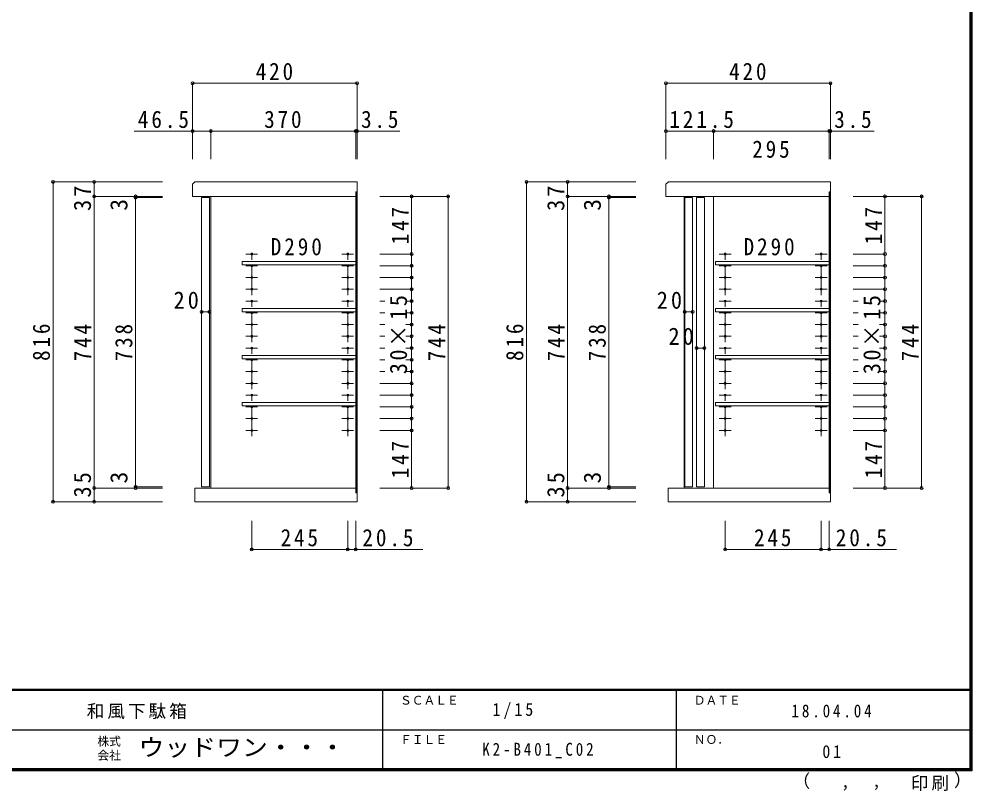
# Model space of a CAD drawing. Units: millimetres at full size, sheet at 1:15; some dimension numbers follow another scale. Extents: x -2920 to 2930, y -2153 to 2088.
# Drawn here: x 498 to 2930, y -2153 to -184 of the extents above; entities that cross this region are included whole.
import ezdxf
from ezdxf.enums import TextEntityAlignment as Align

# ---------------------------------------------------------------- set-up
doc = ezdxf.new("R2010")
doc.units = ezdxf.units.MM
doc.header["$LTSCALE"] = 15
doc.header["$PDMODE"] = 32
doc.header["$PDSIZE"] = 7.5
doc.linetypes.add('CHAIN1', pattern=[8, 5, -1, 1, -1])
doc.layers.add('2-2', color=7, linetype='Continuous', lineweight=18)
doc.layers.add('F-1', color=6, linetype='Continuous')
doc.layers.add('F-A', color=7, linetype='Continuous')
doc.styles.add('ＭＳ ゴシック', font='')
doc.styles.get('ＭＳ ゴシック').set_extended_font_data('MS Gothic')

msp = doc.modelspace()

# ---------------------------------------------------------------- linework, layer by layer
at = {"layer": '2-2', "color": 4}
for p, q in [((940.5, -347.76), (1360.5, -347.76)), ((2148.97, -347.76), (2568.97, -347.76)), ((791.55, -470.06), (987, -470.06)), ((987, -470.06), (1357, -470.06)), ((1357, -470.06), (1469.48, -470.06)), ((2148.97, -470.06), (2270.47, -470.06)), ((2270.47, -470.06), (2565.47, -470.06)), ((2565.47, -470.06), (2680.59, -470.06)), ((584.34, -1415.58), (584.34, -599.58)), ((689.18, -636.58), (689.18, -599.58)), ((1792.81, -1415.58), (1792.81, -599.58)), ((1897.65, -636.58), (1897.65, -599.58)), ((689.18, -636.58), (689.18, -1380.58)), ((794.85, -636.58), (794.85, -639.58)), ((794.85, -639.58), (794.85, -1377.58)), ((1499.53, -636.58), (1499.53, -783.58)), ((1592.93, -636.58), (1592.93, -1380.58)), ((1897.65, -636.58), (1897.65, -1380.58)), ((2003.32, -636.58), (2003.32, -639.58)), ((2003.32, -639.58), (2003.32, -1377.58)), ((2708, -636.58), (2708, -783.58)), ((2801.4, -636.58), (2801.4, -1380.58)), ((1499.53, -783.58), (1499.53, -813.58)), ((2708, -783.58), (2708, -813.58)), ((1499.53, -813.58), (1499.53, -843.58)), ((2708, -813.58), (2708, -843.58)), ((1499.53, -843.58), (1499.53, -873.58)), ((2708, -843.58), (2708, -873.58)), ((1499.53, -873.58), (1499.53, -903.58)), ((2708, -873.58), (2708, -903.58)), ((1499.53, -903.58), (1499.53, -933.58)), ((2708, -903.58), (2708, -933.58)), ((963.5, -931.4), (983.5, -931.4)), ((1499.53, -933.58), (1499.53, -963.58)), ((2196.97, -931.4), (2216.97, -931.4)), ((2708, -933.58), (2708, -963.58)), ((1499.53, -963.58), (1499.53, -993.58)), ((2708, -963.58), (2708, -993.58)), ((1499.53, -993.58), (1499.53, -1023.58)), ((2708, -993.58), (2708, -1023.58)), ((1499.53, -1023.58), (1499.53, -1053.58)), ((2226.97, -1023.61), (2246.97, -1023.61)), ((2708, -1023.58), (2708, -1053.58)), ((1499.53, -1053.58), (1499.53, -1083.58)), ((2708, -1053.58), (2708, -1083.58)), ((1499.53, -1083.58), (1499.53, -1113.58)), ((2708, -1083.58), (2708, -1113.58)), ((1499.53, -1113.58), (1499.53, -1143.58)), ((2708, -1113.58), (2708, -1143.58)), ((1499.53, -1143.58), (1499.53, -1173.58)), ((2708, -1143.58), (2708, -1173.58)), ((1499.53, -1173.58), (1499.53, -1203.58)), ((2708, -1173.58), (2708, -1203.58)), ((1499.53, -1203.58), (1499.53, -1233.58)), ((2708, -1203.58), (2708, -1233.58)), ((1499.53, -1233.58), (1499.53, -1380.58)), ((2708, -1233.58), (2708, -1380.58)), ((689.18, -1380.58), (689.18, -1415.58)), ((794.85, -1377.58), (794.85, -1380.58)), ((1897.65, -1380.58), (1897.65, -1415.58)), ((2003.32, -1377.58), (2003.32, -1380.58)), ((1091.5, -1537.38), (1336.5, -1537.38)), ((1336.5, -1537.38), (1528.58, -1537.38)), ((2299.97, -1537.38), (2544.97, -1537.38)), ((2544.97, -1537.38), (2737.05, -1537.38))]:
    msp.add_line(p, q, dxfattribs=at)
at = {"layer": '2-2'}
for p, q in [((940.5, -347.76), (940.5, -470.06)), ((1360.5, -347.76), (1360.5, -470.06)), ((2148.97, -347.76), (2148.97, -470.06)), ((2568.97, -347.76), (2568.97, -470.06)), ((940.5, -470.06), (940.5, -541.87)), ((987, -470.06), (987, -541.87)), ((1357, -470.06), (1357, -541.87)), ((1360.5, -470.06), (1360.5, -541.87)), ((2148.97, -470.06), (2148.97, -541.87)), ((2270.47, -470.06), (2270.47, -541.87)), ((2565.47, -470.06), (2565.47, -541.87)), ((2568.97, -470.06), (2568.97, -541.87)), ((584.34, -599.58), (689.18, -599.58)), ((689.18, -599.58), (863.5, -599.58)), ((940.5, -605.58), (946.5, -599.58)), ((940.5, -605.58), (940.5, -636.58)), ((1360.5, -599.58), (946.5, -599.58)), ((1360.5, -599.58), (1360.5, -636.58)), ((1792.81, -599.58), (1897.65, -599.58)), ((1897.65, -599.58), (2071.97, -599.58)), ((2148.97, -605.58), (2154.97, -599.58)), ((2148.97, -605.58), (2148.97, -636.58)), ((2568.97, -599.58), (2154.97, -599.58)), ((2568.97, -599.58), (2568.97, -636.58)), ((1360.5, -624.58), (1357, -624.58)), ((1357, -1392.58), (1357, -624.58)), ((1359.5, -1392.58), (1359.5, -624.58)), ((2568.97, -624.58), (2565.47, -624.58)), ((2565.47, -1392.58), (2565.47, -624.58)), ((2567.97, -1392.58), (2567.97, -624.58)), ((689.18, -636.58), (794.85, -636.58)), ((689.18, -636.58), (863.5, -636.58)), ((794.85, -636.58), (863.5, -636.58)), ((794.85, -639.58), (863.5, -639.58)), ((1357, -636.58), (940.5, -636.58)), ((963.5, -639.58), (983.5, -639.58)), ((983.5, -639.58), (983.5, -1377.58)), ((987, -636.58), (987, -1380.58)), ((1360.5, -1380.58), (1360.5, -636.58)), ((1499.53, -636.58), (1418.64, -636.58)), ((1592.93, -636.58), (1499.53, -636.58)), ((1897.65, -636.58), (2003.32, -636.58)), ((1897.65, -636.58), (2071.97, -636.58)), ((2003.32, -636.58), (2071.97, -636.58)), ((2003.32, -639.58), (2071.97, -639.58)), ((2565.47, -636.58), (2148.97, -636.58)), ((2195.47, -636.58), (2195.47, -1380.58)), ((2196.97, -639.58), (2216.97, -639.58)), ((2196.97, -1377.58), (2196.97, -639.58)), ((2216.97, -1377.58), (2216.97, -639.58)), ((2246.97, -639.58), (2226.97, -639.58)), ((2226.97, -1377.58), (2226.97, -639.58)), ((2246.97, -1377.58), (2246.97, -639.58)), ((2270.47, -1380.58), (2270.47, -636.58)), ((2568.97, -1380.58), (2568.97, -636.58)), ((2708, -636.58), (2627.11, -636.58)), ((2801.4, -636.58), (2708, -636.58)), ((1067, -811.33), (1067, -802.33)), ((1067, -802.33), (1357, -802.33)), ((1499.53, -783.58), (1418.64, -783.58)), ((2275.47, -811.33), (2275.47, -802.33)), ((2275.47, -802.33), (2565.47, -802.33)), ((2708, -783.58), (2627.11, -783.58)), ((1067, -811.33), (1357, -811.33)), ((1499.53, -813.58), (1418.64, -813.58)), ((2275.47, -811.33), (2565.47, -811.33)), ((2708, -813.58), (2627.11, -813.58)), ((1499.53, -843.58), (1418.64, -843.58)), ((2708, -843.58), (2627.11, -843.58)), ((1499.53, -873.58), (1418.64, -873.58)), ((2708, -873.58), (2627.11, -873.58)), ((1067, -922.33), (1357, -922.33)), ((1067, -931.33), (1067, -922.33)), ((1431.26, -903.58), (1418.64, -903.58)), ((1499.53, -903.58), (1485.19, -903.58)), ((2275.47, -922.33), (2565.47, -922.33)), ((2275.47, -931.33), (2275.47, -922.33)), ((2639.73, -903.58), (2627.11, -903.58)), ((2708, -903.58), (2693.66, -903.58)), ((963.5, -931.4), (963.5, -934.43)), ((983.5, -931.4), (983.5, -934.43)), ((1067, -931.33), (1357, -931.33)), ((1431.26, -933.58), (1418.64, -933.58)), ((1499.53, -933.58), (1485.19, -933.58)), ((2196.97, -931.4), (2196.97, -934.43)), ((2216.97, -931.4), (2216.97, -934.43)), ((2275.47, -931.33), (2565.47, -931.33)), ((2639.73, -933.58), (2627.11, -933.58)), ((2708, -933.58), (2693.66, -933.58)), ((1431.26, -963.58), (1418.64, -963.58)), ((1499.53, -963.58), (1485.19, -963.58)), ((2639.73, -963.58), (2627.11, -963.58)), ((2708, -963.58), (2693.66, -963.58)), ((1431.26, -993.58), (1418.64, -993.58)), ((1499.53, -993.58), (1485.19, -993.58)), ((2639.73, -993.58), (2627.11, -993.58)), ((2708, -993.58), (2693.66, -993.58)), ((1067, -1042.33), (1357, -1042.33)), ((1067, -1051.33), (1067, -1042.33)), ((1431.26, -1023.58), (1418.64, -1023.58)), ((1499.53, -1023.58), (1485.19, -1023.58)), ((2226.97, -1023.61), (2226.97, -1026.64)), ((2246.97, -1023.61), (2246.97, -1026.64)), ((2275.47, -1042.33), (2565.47, -1042.33)), ((2275.47, -1051.33), (2275.47, -1042.33)), ((2639.73, -1023.58), (2627.11, -1023.58)), ((2708, -1023.58), (2693.66, -1023.58)), ((1067, -1051.33), (1357, -1051.33)), ((1431.26, -1053.58), (1418.64, -1053.58)), ((1499.53, -1053.58), (1485.19, -1053.58)), ((2275.47, -1051.33), (2565.47, -1051.33)), ((2639.73, -1053.58), (2627.11, -1053.58)), ((2708, -1053.58), (2693.66, -1053.58)), ((1431.26, -1083.58), (1418.64, -1083.58)), ((1499.53, -1083.58), (1485.19, -1083.58)), ((2639.73, -1083.58), (2627.11, -1083.58)), ((2708, -1083.58), (2693.66, -1083.58)), ((1499.53, -1113.58), (1418.64, -1113.58)), ((2708, -1113.58), (2627.11, -1113.58)), ((1067, -1162.33), (1357, -1162.33)), ((1067, -1171.33), (1067, -1162.33)), ((1499.53, -1143.58), (1418.64, -1143.58)), ((2275.47, -1162.33), (2565.47, -1162.33)), ((2275.47, -1171.33), (2275.47, -1162.33)), ((2708, -1143.58), (2627.11, -1143.58)), ((1067, -1171.33), (1357, -1171.33)), ((1499.53, -1173.58), (1418.64, -1173.58)), ((2275.47, -1171.33), (2565.47, -1171.33)), ((2708, -1173.58), (2627.11, -1173.58)), ((1499.53, -1203.58), (1418.64, -1203.58)), ((2708, -1203.58), (2627.11, -1203.58)), ((1499.53, -1233.58), (1418.64, -1233.58)), ((2708, -1233.58), (2627.11, -1233.58)), ((689.18, -1380.58), (794.85, -1380.58)), ((794.85, -1377.58), (863.5, -1377.58)), ((794.85, -1380.58), (863.5, -1380.58)), ((946, -1380.58), (946, -1415.58)), ((1357, -1380.58), (946, -1380.58)), ((1360.5, -1380.58), (1360.5, -1415.58)), ((1499.53, -1380.58), (1418.64, -1380.58)), ((1592.93, -1380.58), (1499.53, -1380.58)), ((1897.65, -1380.58), (2003.32, -1380.58)), ((2003.32, -1377.58), (2071.97, -1377.58)), ((2003.32, -1380.58), (2071.97, -1380.58)), ((2154.47, -1380.58), (2154.47, -1415.58)), ((2565.47, -1380.58), (2154.47, -1380.58)), ((2196.97, -1377.58), (2216.97, -1377.58)), ((2226.97, -1377.58), (2246.97, -1377.58)), ((2568.97, -1380.58), (2568.97, -1415.58)), ((2708, -1380.58), (2627.11, -1380.58)), ((2801.4, -1380.58), (2708, -1380.58)), ((1360.5, -1392.58), (1357, -1392.58)), ((2568.97, -1392.58), (2565.47, -1392.58)), ((584.34, -1415.58), (689.18, -1415.58)), ((584.34, -1415.58), (689.18, -1415.58)), ((689.18, -1415.58), (863.5, -1415.58)), ((1360.5, -1415.58), (946, -1415.58)), ((1792.81, -1415.58), (1897.65, -1415.58)), ((1792.81, -1415.58), (1897.65, -1415.58)), ((1897.65, -1415.58), (2071.97, -1415.58)), ((2568.97, -1415.58), (2154.47, -1415.58)), ((1091.5, -1537.38), (1091.5, -1464.66)), ((1336.5, -1537.38), (1336.5, -1464.66)), ((1357, -1537.38), (1357, -1464.66)), ((2299.97, -1537.38), (2299.97, -1464.66)), ((2544.97, -1537.38), (2544.97, -1464.66)), ((2565.47, -1537.38), (2565.47, -1464.66))]:
    msp.add_line(p, q, dxfattribs=at)
at = {"layer": '2-2', "linetype": 'CHAIN1'}
for p, q in [((1091.5, -1248.58), (1091.5, -768.58)), ((1336.5, -1248.58), (1336.5, -768.58)), ((2299.97, -1248.58), (2299.97, -768.58)), ((2544.97, -1248.58), (2544.97, -768.58)), ((1106.5, -783.58), (1076.5, -783.58)), ((1351.5, -783.58), (1321.5, -783.58)), ((2314.97, -783.58), (2284.97, -783.58)), ((2559.97, -783.58), (2529.97, -783.58)), ((1106.5, -813.58), (1076.5, -813.58)), ((1351.5, -813.58), (1321.5, -813.58)), ((2314.97, -813.58), (2284.97, -813.58)), ((2559.97, -813.58), (2529.97, -813.58)), ((1106.5, -843.58), (1076.5, -843.58)), ((1351.5, -843.58), (1321.5, -843.58)), ((2314.97, -843.58), (2284.97, -843.58)), ((2559.97, -843.58), (2529.97, -843.58)), ((1106.5, -873.58), (1076.5, -873.58)), ((1351.5, -873.58), (1321.5, -873.58)), ((2314.97, -873.58), (2284.97, -873.58)), ((2559.97, -873.58), (2529.97, -873.58)), ((1106.5, -903.58), (1076.5, -903.58)), ((1351.5, -903.58), (1321.5, -903.58)), ((2314.97, -903.58), (2284.97, -903.58)), ((2559.97, -903.58), (2529.97, -903.58)), ((1106.5, -933.58), (1076.5, -933.58)), ((1351.5, -933.58), (1321.5, -933.58)), ((2314.97, -933.58), (2284.97, -933.58)), ((2559.97, -933.58), (2529.97, -933.58)), ((1106.5, -963.58), (1076.5, -963.58)), ((1351.5, -963.58), (1321.5, -963.58)), ((2314.97, -963.58), (2284.97, -963.58)), ((2559.97, -963.58), (2529.97, -963.58)), ((1106.5, -993.58), (1076.5, -993.58)), ((1351.5, -993.58), (1321.5, -993.58)), ((2314.97, -993.58), (2284.97, -993.58)), ((2559.97, -993.58), (2529.97, -993.58)), ((1106.5, -1023.58), (1076.5, -1023.58)), ((1351.5, -1023.58), (1321.5, -1023.58)), ((2314.97, -1023.58), (2284.97, -1023.58)), ((2559.97, -1023.58), (2529.97, -1023.58)), ((1106.5, -1053.58), (1076.5, -1053.58)), ((1351.5, -1053.58), (1321.5, -1053.58)), ((2314.97, -1053.58), (2284.97, -1053.58)), ((2559.97, -1053.58), (2529.97, -1053.58)), ((1106.5, -1083.58), (1076.5, -1083.58)), ((1351.5, -1083.58), (1321.5, -1083.58)), ((2314.97, -1083.58), (2284.97, -1083.58)), ((2559.97, -1083.58), (2529.97, -1083.58)), ((1106.5, -1113.58), (1076.5, -1113.58)), ((1351.5, -1113.58), (1321.5, -1113.58)), ((2314.97, -1113.58), (2284.97, -1113.58)), ((2559.97, -1113.58), (2529.97, -1113.58)), ((1106.5, -1143.58), (1076.5, -1143.58)), ((1351.5, -1143.58), (1321.5, -1143.58)), ((2314.97, -1143.58), (2284.97, -1143.58)), ((2559.97, -1143.58), (2529.97, -1143.58)), ((1106.5, -1173.58), (1076.5, -1173.58)), ((1351.5, -1173.58), (1321.5, -1173.58)), ((2314.97, -1173.58), (2284.97, -1173.58)), ((2559.97, -1173.58), (2529.97, -1173.58)), ((1106.5, -1203.58), (1076.5, -1203.58)), ((1351.5, -1203.58), (1321.5, -1203.58)), ((2314.97, -1203.58), (2284.97, -1203.58)), ((2559.97, -1203.58), (2529.97, -1203.58)), ((1106.5, -1233.58), (1076.5, -1233.58)), ((1351.5, -1233.58), (1321.5, -1233.58)), ((2314.97, -1233.58), (2284.97, -1233.58)), ((2559.97, -1233.58), (2529.97, -1233.58))]:
    msp.add_line(p, q, dxfattribs=at)
at = {"layer": '2-2'}
msp.add_lwpolyline([(963.5, -639.58), (963.5, -1377.58), (983.5, -1377.58)], dxfattribs=at)
for centre in [(1091.5, -783.58), (1336.5, -783.58), (2299.97, -783.58), (2544.97, -783.58), (1091.5, -813.58), (1336.5, -813.58), (2299.97, -813.58), (2544.97, -813.58), (1091.5, -843.58), (1336.5, -843.58), (2299.97, -843.58), (2544.97, -843.58), (1091.5, -873.58), (1336.5, -873.58), (2299.97, -873.58), (2544.97, -873.58), (1091.5, -903.58), (1336.5, -903.58), (2299.97, -903.58), (2544.97, -903.58), (1091.5, -933.58), (1336.5, -933.58), (2299.97, -933.58), (2544.97, -933.58), (1091.5, -963.58), (1336.5, -963.58), (2299.97, -963.58), (2544.97, -963.58), (1091.5, -993.58), (1336.5, -993.58), (2299.97, -993.58), (2544.97, -993.58), (1091.5, -1023.58), (1336.5, -1023.58), (2299.97, -1023.58), (2544.97, -1023.58), (1091.5, -1053.58), (1336.5, -1053.58), (2299.97, -1053.58), (2544.97, -1053.58), (1091.5, -1083.58), (1336.5, -1083.58), (2299.97, -1083.58), (2544.97, -1083.58), (1091.5, -1113.58), (1336.5, -1113.58), (2299.97, -1113.58), (2544.97, -1113.58), (1091.5, -1143.58), (1336.5, -1143.58), (2299.97, -1143.58), (2544.97, -1143.58), (1091.5, -1173.58), (1336.5, -1173.58), (2299.97, -1173.58), (2544.97, -1173.58), (1091.5, -1203.58), (1336.5, -1203.58), (2299.97, -1203.58), (2544.97, -1203.58), (1091.5, -1233.58), (1336.5, -1233.58), (2299.97, -1233.58), (2544.97, -1233.58)]:
    msp.add_circle(centre, 2.5, dxfattribs=at)
at = {"layer": '2-2', "color": 4}
for p in [(940.5, -347.76), (1360.5, -347.76), (2148.97, -347.76), (2568.97, -347.76), (940.5, -470.06), (987, -470.06), (1357, -470.06), (1360.5, -470.06), (2148.97, -470.06), (2270.47, -470.06), (2565.47, -470.06), (2568.97, -470.06), (584.34, -599.58), (689.18, -599.58), (1792.81, -599.58), (1897.65, -599.58), (689.18, -636.58), (794.85, -636.58), (794.85, -639.58), (1499.53, -636.58), (1592.93, -636.58), (1897.65, -636.58), (2003.32, -636.58), (2003.32, -639.58), (2708, -636.58), (2801.4, -636.58), (1499.53, -783.58), (2708, -783.58), (1499.53, -813.58), (2708, -813.58), (1499.53, -843.58), (2708, -843.58), (1499.53, -873.58), (2708, -873.58), (1499.53, -903.58), (2708, -903.58), (963.5, -931.4), (983.5, -931.4), (1499.53, -933.58), (2196.97, -931.4), (2216.97, -931.4), (2708, -933.58), (1499.53, -963.58), (2708, -963.58), (1499.53, -993.58), (2708, -993.58), (1499.53, -1023.58), (2226.97, -1023.61), (2246.97, -1023.61), (2708, -1023.58), (1499.53, -1053.58), (2708, -1053.58), (1499.53, -1083.58), (2708, -1083.58), (1499.53, -1113.58), (2708, -1113.58), (1499.53, -1143.58), (2708, -1143.58), (1499.53, -1173.58), (2708, -1173.58), (1499.53, -1203.58), (2708, -1203.58), (1499.53, -1233.58), (2708, -1233.58), (689.18, -1380.58), (794.85, -1377.58), (794.85, -1380.58), (1499.53, -1380.58), (1592.93, -1380.58), (1897.65, -1380.58), (2003.32, -1377.58), (2003.32, -1380.58), (2708, -1380.58), (2801.4, -1380.58), (584.34, -1415.58), (689.18, -1415.58), (1792.81, -1415.58), (1897.65, -1415.58), (1091.5, -1537.38), (1336.5, -1537.38), (1357, -1537.38), (2299.97, -1537.38), (2544.97, -1537.38), (2565.47, -1537.38)]:
    msp.add_point(p, dxfattribs=at)
at = {"layer": 'F-1'}
for p, q in [((2924.96, 2087.5), (2924.96, -2102.5)), ((2927.46, 2087.5), (2927.46, -2102.5)), ((2929.96, 2087.5), (2929.96, -2102.5)), ((2929.96, -1895), (-2920.04, -1895)), ((2929.96, -1897.5), (-2920.04, -1897.5)), ((1424.96, -1897.5), (1424.96, -2097.5)), ((2174.96, -1897.5), (2174.96, -2097.5)), ((4.96, -1997.5), (2924.96, -1997.5)), ((2929.96, -2097.5), (-2920.04, -2097.5)), ((2929.96, -2100), (-2920.04, -2100)), ((2929.96, -2102.5), (-2920.04, -2102.5))]:
    msp.add_line(p, q, dxfattribs=at)

# ---------------------------------------------------------------- texts
at = {"layer": '2-2', "style": 'ＭＳ ゴシック'}
for p in [(787.35, -673.09), (1995.82, -673.09), (787.35, -1368.98), (1995.82, -1368.98)]:
    msp.add_text('3', height=43.99, rotation=90, dxfattribs=at).set_placement(p, align=Align.BOTTOM_LEFT)
at = {"layer": '2-2', "char_height": 43.99, "attachment_point": 7, "style": 'ＭＳ ゴシック'}
for s, insert in [('\\T1.27;\\W0.9;420', (1101.75, -340.26)), ('\\T1.27;\\W0.9;420', (2310.22, -340.26)), ('\\T1.28;\\W0.9;46.5', (800.78, -462.56)), ('\\T1.27;\\W0.9;370', (1123.25, -462.56)), ('\\T1.27;\\W0.9;3.5', (1370.58, -462.56)), ('\\T1.28;\\W0.9;121.5', (2157.45, -462.56)), ('\\T1.27;\\W0.9;3.5', (2578.45, -462.56)), ('\\T1.27;\\W0.9;295', (2369.22, -538.67)), ('\\T1.28;\\W0.9;D290', (1140.06, -787.53)), ('\\T1.28;\\W0.9;D290', (2347.01, -787.53)), ('\\T1.27;\\W0.95;20', (891.89, -923.8)), ('\\T1.27;\\W0.95;20', (2125.36, -923.8)), ('\\T1.27;\\W0.95;20', (2155.36, -1016.01)), ('\\T1.27;\\W0.9;245', (1165.25, -1529.88)), ('\\T1.28;\\W0.9;20.5', (1373.97, -1529.88)), ('\\T1.27;\\W0.9;245', (2373.72, -1529.88)), ('\\T1.28;\\W0.9;20.5', (2582.44, -1529.88))]:
    msp.add_mtext(s, dxfattribs=dict(at, insert=insert))
at = {"layer": '2-2', "char_height": 43.99, "attachment_point": 7, "rotation": 90, "style": 'ＭＳ ゴシック'}
for s, insert in [('\\T1.27;\\W0.95;37', (681.68, -673.58)), ('\\T1.27;\\W0.95;37', (1890.15, -673.58)), ('\\T1.27;\\W0.9;147', (1492.03, -758.83)), ('\\T1.27;\\W0.9;147', (2700.5, -758.83)), ('\\T1.22;\\W0.95;30×15', (1488.51, -1090.16)), ('\\T1.22;\\W0.95;30×15', (2696.98, -1090.16)), ('\\T1.27;\\W0.9;816', (576.84, -1056.33)), ('\\T1.27;\\W0.9;744', (681.68, -1057.33)), ('\\T1.27;\\W0.9;738', (787.35, -1057.33)), ('\\T1.27;\\W0.9;744', (1585.43, -1057.33)), ('\\T1.27;\\W0.9;816', (1785.31, -1056.33)), ('\\T1.27;\\W0.9;744', (1890.15, -1057.33)), ('\\T1.27;\\W0.9;738', (1995.82, -1057.33)), ('\\T1.27;\\W0.9;744', (2793.9, -1057.33)), ('\\T1.27;\\W0.9;147', (1492.03, -1355.83)), ('\\T1.27;\\W0.9;147', (2700.5, -1355.83)), ('\\T1.27;\\W0.95;35', (681.68, -1404.85)), ('\\T1.27;\\W0.95;35', (1890.15, -1404.85))]:
    msp.add_mtext(s, dxfattribs=dict(at, insert=insert))
at = {"layer": 'F-A', "style": 'ＭＳ ゴシック'}
for s, height, p in [('ＳＣＡＬＥ', 21.99, (1469.96, -1940)), ('ＤＡＴＥ', 21.99, (2219.96, -1940)), ('株式', 21.99, (697.46, -2044.5)), ('ＦＩＬＥ', 21.99, (1469.96, -2040)), ('ＮＯ．', 21.99, (2219.96, -2040)), ('会社', 21.99, (697.46, -2080.5)), ('（', 32.99, (2471.98, -2154.16)), ('）', 32.99, (2884.16, -2152.07)), (',', 32.99, (2595.6, -2154.16)), (',', 32.99, (2675.06, -2152.76))]:
    msp.add_text(s, height=height, dxfattribs=at).set_placement(p, align=Align.BOTTOM_LEFT)
at = {"layer": 'F-A', "style": 'ＭＳ ゴシック', "width": 1.1}
msp.add_text('ウッドワン・・・', height=43.99, dxfattribs=at).set_placement((802.46, -2077.5), align=Align.BOTTOM_LEFT)
at = {"layer": 'F-A', "char_height": 32.99, "attachment_point": 7, "style": 'ＭＳ ゴシック'}
for s, insert in [('\\T1.17;和風下駄箱', (670.17, -1970)), ('\\T1.38;\\W0.9;1/15', (1706.21, -1970)), ('\\T1.39;\\W0.85;18.04.04', (2469.33, -1966.25)), ('\\T1.39;\\W0.85;K2-B401_C02', (1679.96, -2070)), ('\\T1.36;\\W0.9;01', (2548.08, -2070)), ('\\T1.17;印刷', (2774.03, -2153.46))]:
    msp.add_mtext(s, dxfattribs=dict(at, insert=insert))

doc.saveas('drawing.dxf')
